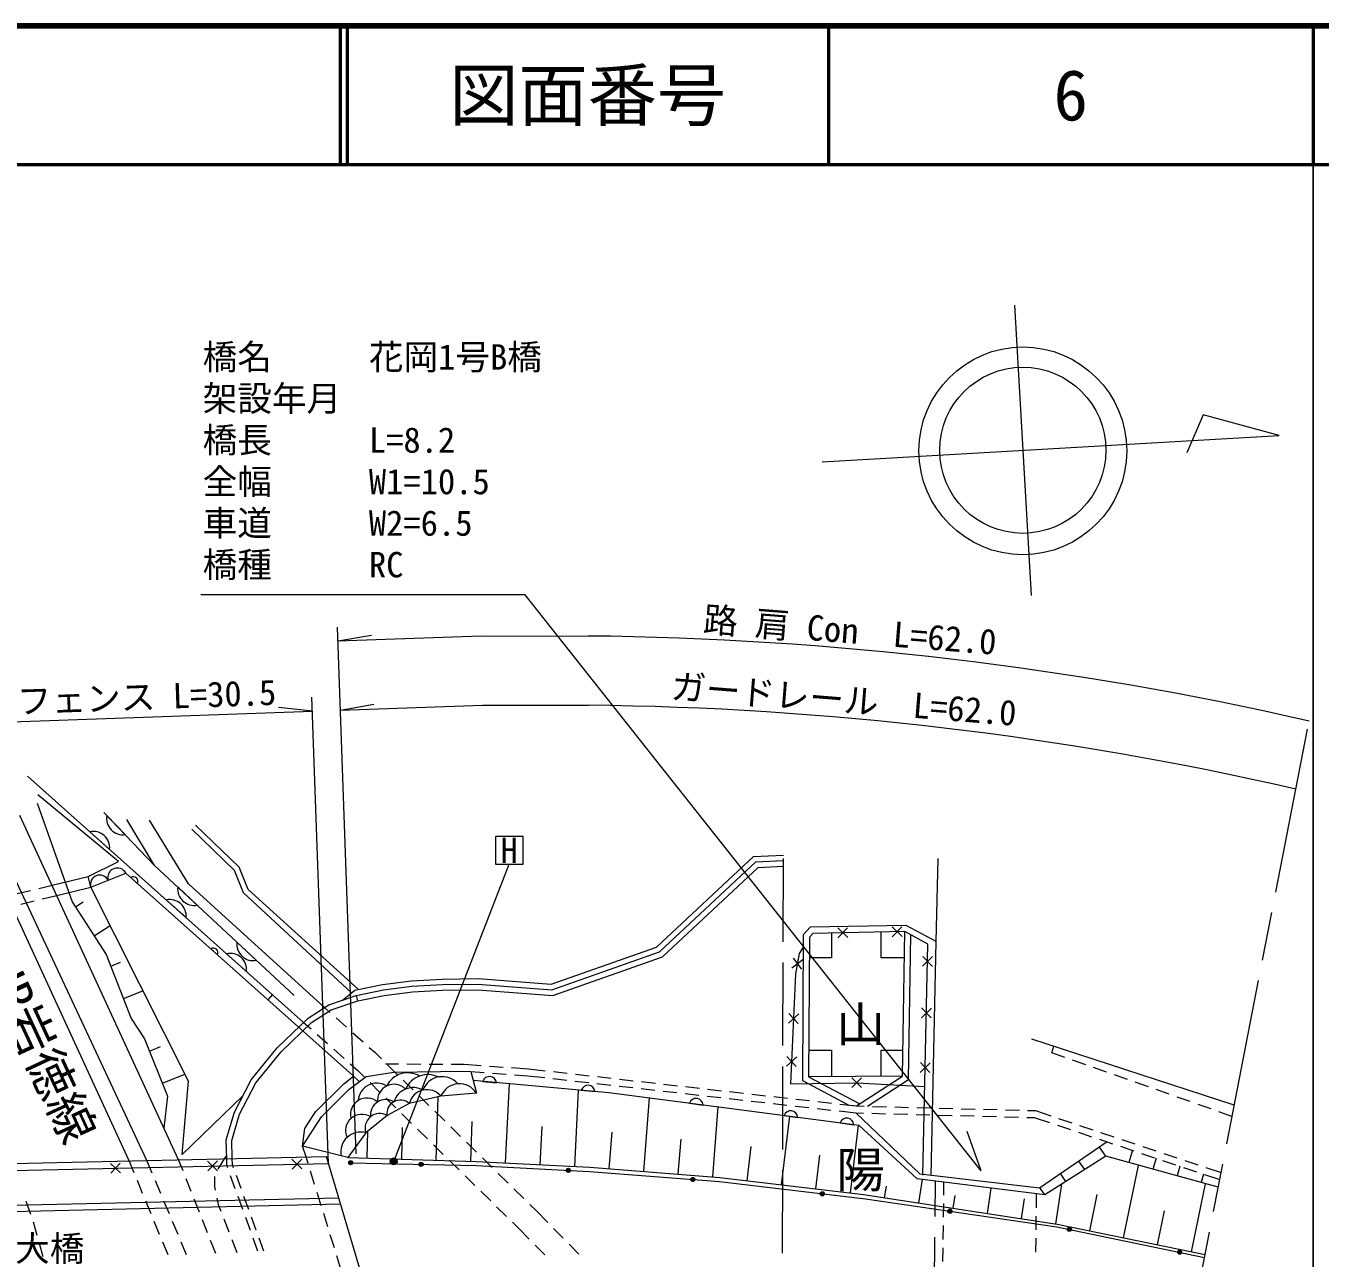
# Model space of a CAD drawing. Units: millimetres, scale not verified. Extents: x 40000 to 680000, y 20000 to 380000.
# Drawn here: x 486060 to 579500, y 291014 to 380000 of the extents above; entities that cross this region are included whole.
import ezdxf
from ezdxf.enums import TextEntityAlignment as Align

# ---------------------------------------------------------------- set-up
doc = ezdxf.new("R2010")
doc.units = ezdxf.units.MM
doc.header["$LTSCALE"] = 1000
doc.linetypes.add('CHAIN', pattern=[18.5, 12, -1.5, 3.5, -1.5])
doc.linetypes.add('DASHED', pattern=[7.5, 6, -1.5])
for name, color, linetype, lineweight in [('M-BGD', 7, 'Continuous', 13), ('M-BMK', 2, 'CHAIN', 13), ('M-BMK-HTXT', 7, 'Continuous', 13), ('M-BMK-SRVR', 3, 'Continuous', 13), ('M-STR-HTXT', 7, 'Continuous', 13), ('M-STR-STR1', 7, 'Continuous', 13), ('M-STR-STRC', 7, 'Continuous', 13), ('M-TTL', 2, 'Continuous', 140), ('M-TTL-BAND', 7, 'Continuous', 25), ('M-TTL-LINE', 7, 'Continuous', 50)]:
    doc.layers.add(name, color=color, linetype=linetype, lineweight=lineweight)
doc.layers.add('M-TTL-TXT', color=7, linetype='Continuous')
doc.styles.add('@ＭＳ ゴシック', font='')
doc.styles.add('ＭＳ ゴシック', font='')
doc.styles.get('@ＭＳ ゴシック').set_extended_font_data('@MS Gothic')
doc.styles.get('ＭＳ ゴシック').set_extended_font_data('MS Gothic')

msp = doc.modelspace()

# ---------------------------------------------------------------- hatches: boundary and pattern name
at = {"layer": 'M-BGD'}
for points in [[(509357, 297902, -1), (509657, 297902, -0.41421), (509507, 297752, -0.41421)], [(514445, 297790, -1), (514745, 297790, -0.41421), (514595, 297640, -0.41421)], [(525079, 297354, -1), (525379, 297354, -0.41421), (525229, 297204, -0.41421)], [(534063, 296691, -1), (534363, 296691, -0.41421), (534213, 296541, -0.41421)], [(543402, 295659, -1), (543702, 295659, -0.41421), (543552, 295509, -0.41421)], [(552622, 294401, -1), (552922, 294401, -0.41421), (552772, 294251, -0.41421)], [(561242, 293092, -1), (561542, 293092, -0.41421), (561392, 292942, -0.41421)], [(569204, 291443, -1), (569504, 291443, -0.41421), (569354, 291293, -0.41421)]]:
    msp.add_hatch(color=256, dxfattribs=at).paths.add_polyline_path(points)
at = {"layer": 'M-STR-HTXT'}
msp.add_hatch(color=256, dxfattribs=at).paths.add_polyline_path([(512840, 298114, -1), (512401, 297875, -1)])

# ---------------------------------------------------------------- linework, layer by layer
at = {"layer": 'M-BGD'}
for p, q in [((486166, 325813), (506113, 308041)), ((493520, 298033), (482081, 322845)), ((494793, 298062), (483280, 322652)), ((497084, 298115), (485633, 322990)), ((493229, 321594), (491901, 322980)), ((495353, 319378), (493352, 322684)), ((497807, 318050), (494979, 322652)), ((490672, 321798), (492105, 320521)), ((490743, 317797), (493265, 318818)), ((486988, 317715), (487954, 317948)), ((487954, 317948), (490556, 318575)), ((488295, 317207), (490743, 317797)), ((490743, 317797), (490556, 318575)), ((493634, 318489), (494102, 318073)), ((498431, 316506), (497027, 317815)), ((497807, 318050), (507619, 309110)), ((485433, 317340), (486405, 317574)), ((485688, 316579), (486660, 316813)), ((487243, 316954), (488295, 317207)), ((496193, 316879), (497626, 315603)), ((489632, 316380), (490205, 316751)), ((490994, 314283), (492139, 315026)), ((548595, 314928), (549316, 314234)), ((549302, 314941), (548609, 314221)), ((544224, 314492), (544224, 312708)), ((544677, 314854), (545398, 314160)), ((545384, 314867), (544691, 314147)), ((547820, 312708), (547820, 314559)), ((499416, 313338), (499884, 312922)), ((502704, 312519), (501301, 313828)), ((550814, 297006), (551187, 313697)), ((492191, 312102), (492897, 312377)), ((500556, 312992), (501989, 311716)), ((541366, 311971), (542155, 312585)), ((541453, 312672), (542067, 311883)), ((544224, 312708), (542622, 312708)), ((549485, 312708), (547820, 312708)), ((551520, 312787), (550798, 312095)), ((551505, 312080), (550813, 312802)), ((493098, 309772), (494509, 310321)), ((503868, 310042), (503535, 309669)), ((510019, 309590), (509939, 309982)), ((507619, 309110), (508015, 308758)), ((508463, 308359), (509209, 307694)), ((541119, 307983), (541857, 308657)), ((541151, 308689), (541825, 307951)), ((551437, 309070), (550715, 308378)), ((551422, 308363), (550730, 309085)), ((506113, 308041), (506647, 307566)), ((507095, 307167), (507841, 306502)), ((509657, 307294), (510404, 306629)), ((573297, 302065), (558686, 306833)), ((494974, 305964), (495786, 306294)), ((508289, 306102), (509036, 305437)), ((510852, 306230), (511247, 305878)), ((511247, 305878), (511734, 305401)), ((540977, 304879), (541716, 305553)), ((541009, 305585), (541683, 304847)), ((542581, 306040), (544224, 306040)), ((544224, 306040), (544224, 304120)), ((547820, 306040), (549375, 306040)), ((547820, 304152), (547820, 306040)), ((560123, 305841), (560277, 306314)), ((561066, 305509), (560123, 305841)), ((509484, 305038), (510017, 304563)), ((512026, 305044), (512965, 305040)), ((512162, 304980), (512876, 304280)), ((513565, 305037), (514565, 305032)), ((515165, 305029), (516165, 305025)), ((516765, 305022), (517705, 305017)), ((517705, 305017), (518932, 304929)), ((519531, 304886), (520528, 304815)), ((521127, 304772), (522354, 304684)), ((522354, 304684), (523556, 304548)), ((551349, 305121), (550626, 304429)), ((551333, 304414), (550642, 305136)), ((562575, 304977), (561632, 305309)), ((564084, 304444), (563141, 304777)), ((495914, 303647), (497539, 304307)), ((510017, 304563), (510483, 304106)), ((510911, 303686), (511625, 302986)), ((513304, 303860), (514018, 303159)), ((518177, 304482), (519145, 304413)), ((519049, 303771), (520036, 303683)), ((519744, 304370), (520741, 304298)), ((521340, 304256), (522308, 304186)), ((522308, 304186), (523516, 304049)), ((524112, 303982), (525106, 303869)), ((524153, 304480), (525146, 304368)), ((525702, 303801), (526696, 303689)), ((525742, 304300), (526736, 304187)), ((527332, 304120), (528326, 304007)), ((528922, 303940), (529916, 303827)), ((530512, 303759), (531505, 303647)), ((549344, 304166), (542570, 304105)), ((545689, 303330), (546396, 304037)), ((546396, 303330), (545689, 304037)), ((565593, 303912), (564650, 304245)), ((567102, 303380), (566159, 303713)), ((520688, 297892), (520986, 303599)), ((525681, 297631), (525969, 303155)), ((526161, 303138), (527148, 303051)), ((527292, 303621), (528285, 303509)), ((528882, 303441), (529875, 303328)), ((530471, 303261), (531465, 303148)), ((532061, 303081), (533055, 302968)), ((532102, 303579), (533095, 303467)), ((533651, 302900), (534645, 302788)), ((533691, 303399), (534685, 303286)), ((535281, 303219), (536275, 303106)), ((536871, 303039), (537865, 302926)), ((538461, 302858), (539455, 302746)), ((568611, 302848), (567668, 303181)), ((512053, 302566), (512767, 301865)), ((514446, 302739), (515160, 302039)), ((515692, 298088), (515829, 302660)), ((530668, 297270), (531084, 302578)), ((533972, 302201), (534954, 302072)), ((535241, 302720), (536235, 302608)), ((535653, 296879), (536048, 301929)), ((536831, 302540), (537824, 302427)), ((538421, 302360), (539414, 302247)), ((540010, 302180), (541004, 302067)), ((540051, 302678), (541044, 302566)), ((541600, 301999), (542594, 301887)), ((541641, 302498), (542634, 302385)), ((543190, 301819), (544184, 301707)), ((543230, 302318), (544224, 302205)), ((544820, 302138), (546022, 302001)), ((546022, 302001), (546589, 301987)), ((547189, 301971), (548188, 301945)), ((548788, 301929), (549788, 301903)), ((550387, 301888), (551387, 301862)), ((551987, 301846), (552987, 301820)), ((570120, 302316), (569177, 302648)), ((571629, 301784), (570686, 302116)), ((513195, 301445), (513909, 300745)), ((515589, 301619), (516302, 300918)), ((540620, 296309), (541208, 301255)), ((540802, 301308), (541785, 301179)), ((544780, 301639), (545988, 301502)), ((545988, 301502), (546528, 301488)), ((547127, 301472), (548127, 301446)), ((548727, 301431), (549726, 301405)), ((550326, 301389), (551326, 301363)), ((551926, 301347), (552925, 301321)), ((553525, 301306), (554525, 301280)), ((553586, 301804), (554586, 301778)), ((555125, 301264), (556124, 301238)), ((555186, 301763), (556185, 301737)), ((556724, 301222), (557724, 301196)), ((556785, 301721), (557785, 301695)), ((558324, 301181), (558863, 301167)), ((558385, 301679), (558951, 301665)), ((558863, 301167), (559960, 300800)), ((558951, 301665), (560052, 301296)), ((560621, 301106), (561570, 300789)), ((573138, 301251), (572194, 301584)), ((510694, 298237), (510753, 300182)), ((513193, 298163), (513262, 300449)), ((514337, 300325), (515051, 299624)), ((516731, 300498), (517444, 299798)), ((518191, 298013), (518276, 300869)), ((523185, 297762), (523329, 300524)), ((528176, 297465), (528383, 300119)), ((544850, 300779), (545832, 300650)), ((545585, 295719), (546166, 300607)), ((560529, 300610), (561478, 300293)), ((562047, 300103), (562995, 299785)), ((562139, 300599), (563087, 300282)), ((563656, 300092), (564605, 299775)), ((515480, 299204), (516193, 298504)), ((517873, 299378), (518587, 298677)), ((533160, 297074), (533358, 299599)), ((538137, 296605), (538431, 299077)), ((563564, 299595), (564513, 299278)), ((564023, 298372), (563577, 299028)), ((565082, 299088), (566030, 298771)), ((565174, 299584), (566122, 299267)), ((566691, 299077), (567640, 298760)), ((500411, 298191), (500558, 298429)), ((505270, 298152), (505993, 297462)), ((505976, 298169), (505286, 297445)), ((516622, 298084), (517336, 297383)), ((519015, 298257), (519729, 297557)), ((543102, 296014), (543393, 298458)), ((565944, 298800), (565698, 297909)), ((566599, 298581), (567548, 298264)), ((567653, 298228), (567433, 297430)), ((568117, 298073), (569065, 297756)), ((568209, 298570), (569157, 298253)), ((477166, 297156), (507902, 297859)), ((492172, 297853), (492895, 297162)), ((492879, 297869), (492188, 297146)), ((499177, 298013), (499900, 297322)), ((499884, 298029), (499193, 297306)), ((562502, 297407), (562088, 298017)), ((565315, 292483), (566399, 297715)), ((569363, 297657), (569168, 296950)), ((569634, 297566), (570582, 297249)), ((569726, 298062), (570675, 297745)), ((571244, 297555), (572345, 297187)), ((517764, 296963), (518478, 296263)), ((520157, 297137), (520871, 296436)), ((548060, 295374), (548190, 296222)), ((550532, 294998), (550790, 296694)), ((552329, 295566), (552340, 296499)), ((560418, 293492), (560855, 296363)), ((561146, 296547), (560760, 297115)), ((570211, 291469), (571228, 296381)), ((571072, 297085), (570903, 296471)), ((571152, 297059), (572249, 296692)), ((477813, 294673), (508639, 295378)), ((518906, 295843), (519620, 295142)), ((521299, 296016), (522013, 295316)), ((553004, 294621), (553142, 295534)), ((555475, 294245), (555753, 296070)), ((557947, 293869), (558165, 295304)), ((559018, 294650), (559031, 295658)), ((559625, 295583), (559271, 296104)), ((562867, 292991), (563409, 295606)), ((477929, 294225), (508772, 294931)), ((520048, 294722), (520762, 294022)), ((522441, 294896), (522928, 294418)), ((522928, 294418), (523738, 293593)), ((552310, 293966), (552322, 294966)), ((567763, 291976), (568272, 294432)), ((521190, 293601), (521656, 293145)), ((558999, 293050), (559011, 294050)), ((521656, 293145), (522404, 292384)), ((524159, 293165), (524859, 292452)), ((552290, 292366), (552302, 293366)), ((522824, 291956), (523525, 291242)), ((525280, 292024), (525981, 291311)), ((552271, 290766), (552283, 291766)), ((558979, 291450), (558992, 292450))]:
    msp.add_line(p, q, dxfattribs=at)
at = {"layer": 'M-BGD', "linetype": 'DASHED'}
for p, q in [((551791, 313885), (551940, 320547)), ((540666, 276361), (540747, 320118)), ((551436, 271524), (551741, 296575))]:
    msp.add_line(p, q, dxfattribs=at)
at = {"layer": 'M-BGD'}
for points in [[(490556, 318575), (492755, 319665), (486927, 324465)], [(486871, 323863), (489397, 316742), (491865, 312941), (493661, 308324), (494618, 306840), (496290, 302721), (496028, 300408)], [(505423, 309982), (495353, 319378), (491693, 323197)], [(509568, 310167), (501769, 317399), (501113, 319016), (498035, 321986)], [(510065, 310417), (502105, 317634), (501452, 319245), (498313, 322274)], [(500565, 298194), (500528, 299555), (501110, 301565), (502317, 303891), (504201, 306191), (506434, 308351), (507937, 309313), (509915, 309977), (511871, 310381), (513929, 310642), (516130, 310768), (518691, 310796), (524041, 310387), (531800, 313121), (538759, 319627), (540746, 319718)], [(508926, 309645), (509811, 310364), (511805, 310776), (513892, 311040), (516116, 311167), (518704, 311196), (523988, 310793), (531589, 313470), (538594, 320020), (540747, 320118)], [(493265, 318818), (509676, 304198), (510122, 303760)], [(510019, 309590), (511937, 309986), (513966, 310243), (516144, 310368), (518678, 310396), (524095, 309982), (532012, 312771), (538925, 319234), (540745, 319318)], [(501713, 302728), (497355, 298504), (497799, 303790), (490743, 317797)], [(551414, 296992), (551791, 313885), (549624, 315043), (542677, 314913), (542182, 314351), (542118, 303834), (545472, 302064)], [(551187, 313697), (549516, 314591), (542883, 314466), (542631, 314180), (542570, 304105), (546260, 302156)], [(546022, 302001), (549344, 304166), (549516, 314591)], [(546815, 301981), (549790, 303919), (549962, 314353)], [(542178, 313469), (541886, 313020), (541635, 311535), (541273, 303602)], [(506285, 298325), (506043, 299103), (507404, 301229), (509369, 303193), (510629, 304142), (512635, 304447), (517691, 304517), (518177, 304482)], [(518177, 304482), (518591, 302918), (516030, 302707), (513738, 302175), (512133, 301309), (510607, 300063), (509312, 298279), (506043, 299103)], [(572139, 296129), (564023, 298372), (559625, 295583), (550418, 296741), (546211, 300601), (528154, 302961), (518348, 303833)], [(541273, 303602), (546042, 303684), (550957, 303407)], [(564132, 299405), (559230, 296076), (550632, 297084), (545988, 301502)], [(509312, 298279), (518582, 298002), (526780, 297574), (536164, 296839), (546544, 295605)], [(509507, 297902), (518571, 297702), (526761, 297275), (536135, 296541), (546684, 295286), (560483, 293280), (571152, 291070)], [(546544, 295605), (560518, 293477), (571190, 291266)]]:
    msp.add_lwpolyline(points, dxfattribs=at)
at = {"layer": 'M-BGD', "linetype": 'DASHED'}
for points in [[(500965, 298203), (500930, 299504), (501483, 301415), (502653, 303669), (504496, 305920), (506684, 308036), (508111, 308950), (510019, 309590)], [(506043, 299103), (506207, 300380), (506972, 301576), (509007, 303610), (509725, 304150)]]:
    msp.add_lwpolyline(points, dxfattribs=at)
at = {"layer": 'M-BGD'}
for centre in [(509507, 297902), (514595, 297790), (525229, 297354), (534213, 296691), (543552, 295659), (552772, 294401), (561392, 293092), (569354, 291443)]:
    msp.add_circle(centre, 150, dxfattribs=at)
for centre, radius, start, end in [((493064, 322765), 1182, 169.53143, 278.01659), ((493064, 322765), 1182, 169.53143, 278.01659), ((490929, 320644), 1182, 354.05901, 102.54417), ((490929, 320644), 1182, 354.05901, 102.54417), ((491398, 317992), 683, 27.4761, 196.61103), ((492659, 318503), 683, 27.4761, 196.61103), ((493832, 318240), 318, 328.19272, 128.41046), ((498200, 317666), 1182, 172.74346, 281.22862), ((498200, 317666), 1182, 172.74346, 281.22862), ((496450, 315725), 1182, 354.05901, 102.54417), ((496450, 315725), 1182, 354.05901, 102.54417), ((499614, 313089), 318, 328.19272, 128.41046), ((502474, 313679), 1182, 172.74346, 281.22862), ((502474, 313679), 1182, 172.74346, 281.22862), ((500813, 311838), 1182, 354.05901, 102.54417), ((500813, 311838), 1182, 354.05901, 102.54417), ((513623, 302708), 1685, 59.3832, 154.05035), ((515089, 302500), 1767, 64.39974, 155.85396), ((516118, 302628), 1490, 40.82173, 159.71822), ((519534, 303630), 505, 6.08807, 163.74626), ((511393, 302317), 1336, 57.66309, 176.4275), ((512636, 302377), 1192, 45.15752, 184.42147), ((514016, 301873), 1454, 60.99014, 162.54513), ((515020, 301858), 1320, 40.01883, 166.11294), ((517363, 302168), 1438, 31.41993, 157.99614), ((526646, 302997), 505, 6.08807, 163.74626), ((510675, 301399), 1176, 48.94124, 194.31156), ((512058, 301335), 1130, 59.58719, 185.77559), ((513089, 301457), 968, 47.88753, 188.83324), ((534450, 302039), 505, 3.72397, 161.38216), ((510310, 300228), 1172, 57.87995, 204.79458), ((511596, 300410), 1047, 59.1481, 199.2951), ((541281, 301147), 505, 3.72397, 161.38216), ((545328, 300618), 505, 3.72397, 161.38216), ((510216, 298695), 1423, 74.04149, 191.91489)]:
    msp.add_arc(centre, radius, start, end, dxfattribs=at)
at = {"layer": 'M-BMK'}
msp.add_line((558587, 226648), (578706, 329799), dxfattribs=at)
at = {"layer": 'M-BMK-SRVR'}
for p, q in [((557430, 359837), (558643, 338872)), ((571068, 351917), (569879, 349162)), ((576535, 350424), (571068, 351917)), ((543561, 348517), (576535, 350424))]:
    msp.add_line(p, q, dxfattribs=at)
for centre, radius in [((558039, 349312), 7500), ((558037, 349354), 6000)]:
    msp.add_circle(centre, radius, dxfattribs=at)
at = {"layer": 'M-STR-HTXT'}
for p, q in [((522105, 338913), (498695, 338913)), ((555026, 297329), (522105, 338913)), ((509902, 298541), (508554, 336584)), ((508590, 335584), (511007, 336012)), ((507902, 297859), (506709, 331515)), ((508767, 330587), (511184, 331015)), ((506744, 330516), (504303, 330771)), ((512621, 297995), (520954, 319459)), ((555026, 297329), (554022, 300158))]:
    msp.add_line(p, q, dxfattribs=at)
for points in [[(508590, 335584), (518933, 335951), (526654, 335940)], [(508767, 330587), (519018, 330951), (526646, 330940)], [(476448, 329459), (481625, 329626), (506744, 330516)]]:
    msp.add_lwpolyline(points, dxfattribs=at)
msp.add_circle((512621, 297995), 250, dxfattribs=at)
for centre, radius, start, end in [((524162, 91139), 244814, 77.12668, 89.41693), ((524159, 91121), 239832, 77.08863, 89.40581)]:
    msp.add_arc(centre, radius, start, end, dxfattribs=at)
at = {"layer": 'M-STR-STR1', "color": 1}
for p in [(477036, 297656), (511981, 284136)]:
    msp.add_line(p, (507753, 298359), dxfattribs=at)
at = {"layer": 'M-STR-STR1'}
for p, q in [((497405, 297307), (497084, 298115)), ((499952, 297450), (500411, 298191)), ((500578, 297691), (500565, 298194)), ((500976, 297767), (500965, 298203)), ((506431, 297856), (506285, 298325)), ((493879, 297163), (493520, 298033)), ((495177, 297151), (494793, 298062)), ((500636, 297532), (500578, 297691)), ((501058, 297541), (500976, 297767)), ((506907, 296329), (506610, 297283)), ((494490, 295684), (494108, 296608)), ((495799, 295677), (495410, 296599)), ((497996, 295821), (497627, 296750)), ((499708, 296152), (499708, 296919)), ((501181, 296027), (500840, 296967)), ((501603, 296037), (501262, 296977)), ((499755, 295924), (499708, 296152)), ((499989, 294783), (499876, 295336)), ((501725, 294523), (501385, 295463)), ((502147, 294532), (501807, 295472)), ((507383, 294801), (507086, 295756)), ((486408, 294166), (486080, 295111)), ((495101, 294205), (494719, 295129)), ((496421, 294203), (496032, 295124)), ((498587, 294334), (498218, 295263)), ((500149, 294378), (499989, 294783)), ((486657, 293448), (486604, 293599)), ((486881, 292638), (486657, 293448)), ((495711, 292726), (495330, 293650)), ((497043, 292729), (496654, 293650)), ((499178, 292847), (498809, 293776)), ((500737, 292890), (500370, 293820)), ((502270, 293018), (501929, 293958)), ((502692, 293028), (502351, 293968)), ((507859, 293274), (507561, 294228)), ((508335, 291746), (508037, 292701)), ((487308, 291096), (487041, 292060)), ((496322, 291247), (495940, 292171)), ((497665, 291255), (497276, 292176)), ((499769, 291360), (499400, 292289)), ((501325, 291402), (500958, 292332)), ((502814, 291514), (502474, 292454)), ((503236, 291523), (502896, 292463)), ((508810, 290218), (508513, 291173))]:
    msp.add_line(p, q, dxfattribs=at)
at = {"layer": 'M-STR-STRC'}
msp.add_lwpolyline([(519954, 319459), (521954, 319459), (521954, 321459), (519954, 321459)], close=True, dxfattribs=at)
at = {"layer": 'M-TTL'}
msp.add_line((680000, 380000), (40000, 380000), dxfattribs=at)
at = {"layer": 'M-TTL-BAND'}
msp.add_line((579000, 20000), (579000, 370000), dxfattribs=at)
at = {"layer": 'M-TTL-LINE'}
for p, q in [((508747, 380000), (508747, 370000)), ((509247, 380000), (509247, 370000)), ((543997, 380000), (543997, 370000)), ((579000, 380000), (579000, 370000)), ((40000, 370000), (680000, 370000))]:
    msp.add_line(p, q, dxfattribs=at)

# ---------------------------------------------------------------- texts
at = {"layer": 'M-BMK-HTXT', "style": 'ＭＳ ゴシック'}
for s, p in [('橋名', (498823, 354629)), ('花岡1号B橋', (510823, 354629)), ('架設年月', (498823, 351629)), ('橋長', (498823, 348629)), ('L=8.2', (510823, 348629)), ('全幅', (498823, 345629)), ('W1=10.5', (510823, 345629)), ('車道', (498823, 342629)), ('W2=6.5', (510823, 342629)), ('橋種', (498823, 339629)), ('RC', (510823, 339629)), ('花岡大橋', (480285, 290245))]:
    msp.add_text(s, height=1833, dxfattribs=at).set_placement(p, align=Align.BOTTOM_LEFT)
msp.add_text('JR岩徳線', height=2566, rotation=294.865, dxfattribs=at).set_placement((482350, 311410), align=Align.BOTTOM_LEFT)
at = {"layer": 'M-BMK-HTXT', "style": '@ＭＳ ゴシック'}
msp.add_text('山\u3000\u3000陽\u3000\u3000新\u3000\u3000幹\u3000\u3000線', height=2566, rotation=270, dxfattribs=at).set_placement((546275, 309697), align=Align.MIDDLE_LEFT)
at = {"layer": 'M-STR-HTXT', "style": 'ＭＳ ゴシック'}
for s, rotation, p in [('路 肩 Con\u3000L=62.0', 355.479, (545438, 334870)), ('ガードフェンス L=30.5', 2.03, (491074, 329960)), ('ガードレール\u3000L=62.0', 355.479, (545003, 329889))]:
    msp.add_text(s, height=1833, rotation=rotation, dxfattribs=at).set_placement(p, align=Align.BOTTOM_CENTER)
at = {"layer": 'M-STR-STRC', "style": 'ＭＳ ゴシック'}
msp.add_text('H', height=1833, dxfattribs=at).set_placement((520954, 320459), align=Align.MIDDLE_CENTER)
at = {"layer": 'M-TTL-TXT', "style": 'ＭＳ ゴシック'}
for s, p in [('図面番号', (526622, 375000)), ('6', (561497, 375000))]:
    msp.add_text(s, height=3666, dxfattribs=at).set_placement(p, align=Align.MIDDLE_CENTER)

doc.saveas('drawing.dxf')
